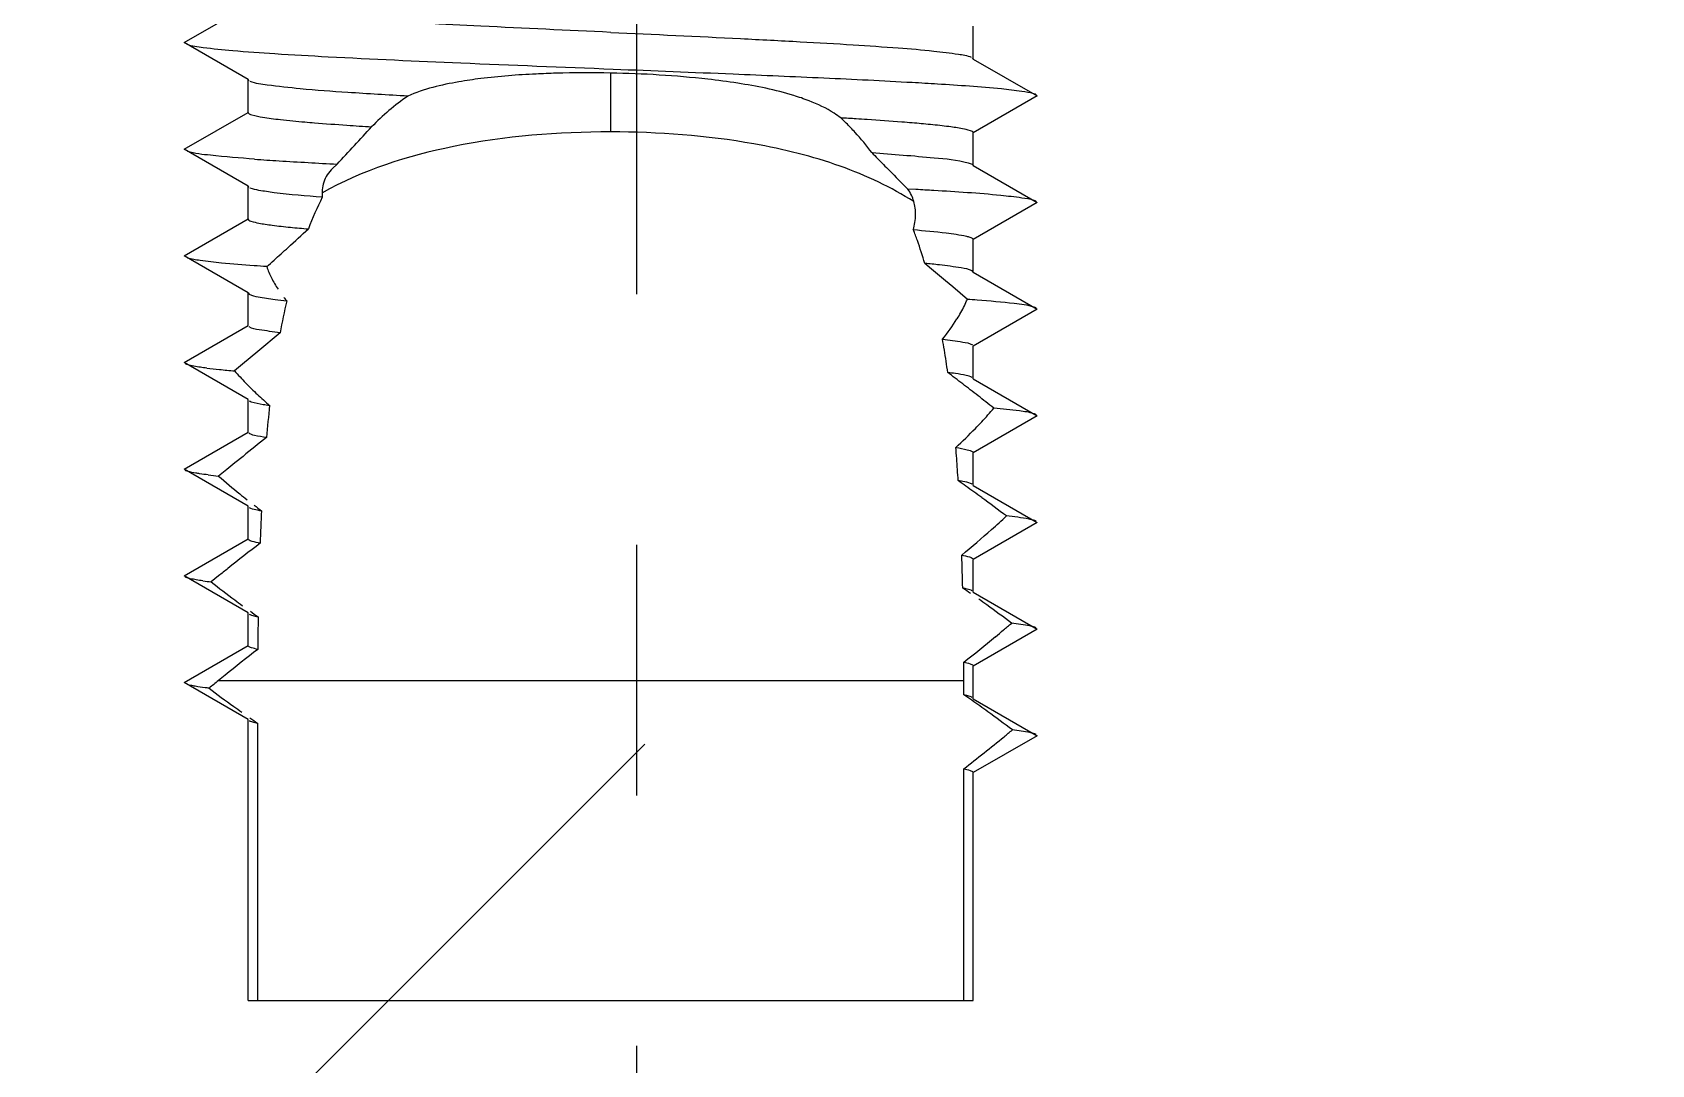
# Model space of a CAD drawing. Extents: x -425 to 6552, y -3049 to 3105.
# Drawn here: x 410.97 to 418.56, y -2864.18 to -2859.34 of the extents above; entities that cross this region are included whole.
import ezdxf

# ---------------------------------------------------------------- set-up
doc = ezdxf.new("R2010")
doc.units = 0
doc.linetypes.add('CENTER', pattern=[17.8, 10.75, -2.35, 2.35, -2.35])
doc.layers.get('0').update_dxf_attribs({"linetype": 'CONTINUOUS'})
doc.layers.add('3', color=112, linetype='CENTER')

msp = doc.modelspace()

# ---------------------------------------------------------------- hatches: boundary and pattern name
at = {"linetype": 'CONTINUOUS'}
h = msp.add_hatch(dxfattribs=at)
h.set_pattern_fill('ANSI31', color=2, scale=0.4, style=0, pattern_type=2)
h.set_pattern_definition([(45, (383.033, -2974.55), (-13.5115, 13.5115), [])])
edge = h.paths.add_edge_path()
edge.add_line((392.678, -2957.2916), (392.678, -2953.9758))
edge.add_line((392.678, -2953.9764), (430.3283, -2953.9764))
edge.add_line((430.3283, -2953.9758), (430.3283, -2953.5176))
edge.add_line((430.3283, -2949.5398), (430.3283, -2953.5176))
edge.add_line((430.3283, -2949.5398), (430.3283, -2949.0815))
edge.add_line((430.3283, -2949.0815), (392.678, -2949.0815))
edge.add_line((392.678, -2949.0815), (392.678, -2945.6758))
edge.add_line((392.678, -2945.6763), (430.3283, -2945.6763))
edge.add_line((430.3283, -2945.6758), (430.3283, -2945.2175))
edge.add_line((430.3283, -2941.2398), (430.3283, -2945.2175))
edge.add_line((430.3283, -2941.2398), (430.3283, -2940.7815))
edge.add_line((430.3283, -2940.7815), (392.678, -2940.7815))
edge.add_line((392.678, -2940.7815), (392.678, -2937.3758))
edge.add_line((392.678, -2937.3763), (430.3283, -2937.3763))
edge.add_line((430.3283, -2937.3758), (430.3283, -2936.9175))
edge.add_line((430.3283, -2932.9398), (430.3283, -2936.9175))
edge.add_line((430.3283, -2932.9398), (430.3283, -2932.4815))
edge.add_line((430.3283, -2932.4815), (392.678, -2932.4815))
edge.add_line((392.678, -2932.4815), (392.678, -2929.0758))
edge.add_line((392.678, -2929.0763), (430.3283, -2929.0763))
edge.add_line((430.3283, -2929.0758), (430.3283, -2928.6175))
edge.add_line((430.3283, -2924.6398), (430.3283, -2928.6175))
edge.add_line((430.3283, -2924.6398), (430.3283, -2924.1815))
edge.add_line((430.3283, -2924.1815), (392.678, -2924.1815))
edge.add_line((392.678, -2924.1815), (392.678, -2920.7758))
edge.add_line((392.678, -2920.7763), (430.3283, -2920.7763))
edge.add_line((430.3283, -2920.7758), (430.3283, -2920.3175))
edge.add_line((430.3283, -2916.3398), (430.3283, -2920.3175))
edge.add_line((430.3283, -2916.3398), (430.3283, -2915.8815))
edge.add_line((430.3283, -2915.8815), (392.678, -2915.8815))
edge.add_line((392.678, -2915.8815), (392.678, -2912.4758))
edge.add_line((392.678, -2912.4763), (430.3283, -2912.4763))
edge.add_line((430.3283, -2912.4758), (430.3283, -2912.0175))
edge.add_line((430.3283, -2908.0398), (430.3283, -2912.0175))
edge.add_line((430.3283, -2908.0398), (430.3283, -2907.5815))
edge.add_line((430.3283, -2907.5815), (392.678, -2907.5815))
edge.add_line((392.678, -2907.5815), (392.678, -2904.1758))
edge.add_line((392.678, -2904.1763), (430.3283, -2904.1763))
edge.add_line((430.3283, -2904.1758), (430.3283, -2903.7175))
edge.add_line((430.3283, -2899.7398), (430.3283, -2903.7175))
edge.add_line((430.3283, -2899.7398), (430.3283, -2899.2815))
edge.add_line((430.3283, -2899.2815), (392.678, -2899.2815))
edge.add_line((392.678, -2899.2815), (392.678, -2895.8758))
edge.add_line((392.678, -2895.8763), (430.3283, -2895.8763))
edge.add_line((430.3283, -2895.8758), (430.3283, -2895.4175))
edge.add_line((430.3283, -2891.4398), (430.3283, -2895.4175))
edge.add_line((430.3283, -2891.4398), (430.3283, -2890.9815))
edge.add_line((430.3283, -2890.9815), (392.678, -2890.9815))
edge.add_line((392.678, -2890.9815), (392.678, -2887.5758))
edge.add_line((392.678, -2887.5763), (430.3283, -2887.5763))
edge.add_line((430.3283, -2887.5758), (430.3283, -2887.1175))
edge.add_line((430.3283, -2883.1398), (430.3283, -2887.1175))
edge.add_line((430.3283, -2883.1398), (430.3283, -2882.6815))
edge.add_line((430.3283, -2882.6815), (392.678, -2882.6815))
edge.add_line((392.678, -2882.6815), (392.678, -2879.2758))
edge.add_line((392.678, -2879.2763), (430.3283, -2879.2763))
edge.add_line((430.3283, -2879.2758), (430.3283, -2878.8175))
edge.add_line((430.3283, -2874.8398), (430.3283, -2878.8175))
edge.add_line((430.3283, -2874.8398), (430.3283, -2874.3815))
edge.add_line((430.3283, -2874.3815), (392.678, -2874.3815))
edge.add_line((392.678, -2874.3815), (392.678, -2870.9758))
edge.add_line((392.678, -2870.9763), (430.3283, -2870.9763))
edge.add_line((430.3283, -2870.9758), (430.3283, -2870.5175))
edge.add_line((430.3283, -2866.5398), (430.3283, -2870.5175))
edge.add_line((430.3283, -2866.5398), (430.3283, -2866.0815))
edge.add_line((430.3283, -2866.0815), (392.678, -2866.0815))
edge.add_line((392.678, -2866.0815), (392.678, -2862.6758))
edge.add_line((392.678, -2862.6763), (405.5373, -2862.6763))
edge.add_spline(control_points=[(406.028, -2863.2118), (405.976, -2863.1539), (405.8701, -2863.0372), (405.706, -2862.859), (405.5933, -2862.738), (405.5361, -2862.6769)], knot_values=[0, 0, 0, 0, 0.333333, 0.666667, 1, 1, 1, 1], degree=3, periodic=0)
edge.add_line((406.028, -2863.8783), (406.028, -2863.2118))
edge.add_line((406.028, -2863.8783), (409.328, -2863.8783))
edge.add_line((409.328, -2863.8783), (409.328, -2863.2119))
edge.add_spline(control_points=[(409.82, -2862.6769), (409.7627, -2862.738), (409.65, -2862.859), (409.4859, -2863.0373), (409.38, -2863.1541), (409.328, -2863.2119)], knot_values=[0, 0, 0, 0, 0.333333, 0.666667, 1, 1, 1, 1], degree=3, periodic=0)
edge.add_line((409.8187, -2862.6763), (430.3283, -2862.6763))
edge.add_line((430.3283, -2862.6758), (430.3283, -2862.2175))
edge.add_line((430.3283, -2858.8783), (430.3283, -2862.2175))
edge.add_line((430.3283, -2858.8783), (430.3283, -2858.42))
edge.add_line((430.3283, -2858.42), (409.8188, -2858.42))
edge.add_spline(control_points=[(409.4098, -2857.9831), (409.4556, -2858.0307), (409.5471, -2858.1264), (409.6838, -2858.2716), (409.7741, -2858.3701), (409.8188, -2858.42)], knot_values=[0, 0, 0, 0, 0.333333, 0.666667, 1, 1, 1, 1], degree=3, periodic=0)
edge.add_line((409.678, -2857.8283), (409.4098, -2857.9831))
edge.add_line((409.328, -2857.6262), (409.678, -2857.8283))
edge.add_line((409.328, -2857.6262), (409.328, -2857.3303))
edge.add_line((409.678, -2857.1283), (409.328, -2857.3303))
edge.add_line((409.328, -2856.9262), (409.678, -2857.1283))
edge.add_line((409.328, -2856.9262), (409.328, -2856.6303))
edge.add_line((409.678, -2856.4283), (409.328, -2856.6303))
edge.add_line((409.328, -2856.2262), (409.678, -2856.4283))
edge.add_line((409.328, -2856.2262), (409.328, -2855.9303))
edge.add_line((409.678, -2855.7283), (409.328, -2855.9303))
edge.add_line((409.328, -2855.5262), (409.678, -2855.7283))
edge.add_line((409.328, -2855.5262), (409.328, -2855.2303))
edge.add_line((409.678, -2855.0283), (409.328, -2855.2303))
edge.add_line((409.328, -2854.8262), (409.678, -2855.0283))
edge.add_line((409.328, -2854.8262), (409.328, -2854.5303))
edge.add_line((409.678, -2854.3283), (409.328, -2854.5303))
edge.add_line((409.328, -2854.1262), (409.678, -2854.3283))
edge.add_line((409.328, -2854.1262), (409.328, -2853.8303))
edge.add_line((409.678, -2853.6283), (409.328, -2853.8303))
edge.add_line((409.328, -2853.4262), (409.678, -2853.6283))
edge.add_line((409.328, -2853.4262), (409.328, -2853.1303))
edge.add_line((409.678, -2852.9283), (409.328, -2853.1303))
edge.add_line((409.328, -2852.7262), (409.678, -2852.9283))
edge.add_line((409.328, -2852.7262), (409.328, -2852.4303))
edge.add_line((409.678, -2852.2283), (409.328, -2852.4303))
edge.add_line((409.5512, -2852.1551), (409.678, -2852.2283))
edge.add_line((409.5512, -2852.1551), (409.828, -2851.8783))
edge.add_line((409.828, -2851.8783), (430.3283, -2851.8783))
edge.add_line((430.3283, -2851.8783), (449.078, -2851.8783))
edge.add_line((449.578, -2852.3783), (449.078, -2851.8783))
edge.add_line((449.578, -2852.4473), (449.578, -2852.3783))
edge.add_line((449.178, -2852.6783), (449.578, -2852.4473))
edge.add_line((449.578, -2852.9092), (449.178, -2852.6783))
edge.add_line((449.578, -2853.2473), (449.578, -2852.9092))
edge.add_line((449.178, -2853.4783), (449.578, -2853.2473))
edge.add_line((449.578, -2853.7092), (449.178, -2853.4783))
edge.add_line((449.578, -2854.0473), (449.578, -2853.7092))
edge.add_line((449.178, -2854.2783), (449.578, -2854.0473))
edge.add_line((449.578, -2854.5092), (449.178, -2854.2783))
edge.add_line((449.578, -2854.8473), (449.578, -2854.5092))
edge.add_line((449.178, -2855.0783), (449.578, -2854.8473))
edge.add_line((449.578, -2855.3092), (449.178, -2855.0783))
edge.add_line((449.578, -2855.6473), (449.578, -2855.3092))
edge.add_line((449.178, -2855.8783), (449.578, -2855.6473))
edge.add_line((449.578, -2856.1092), (449.178, -2855.8783))
edge.add_line((449.578, -2856.4473), (449.578, -2856.1092))
edge.add_line((449.178, -2856.6783), (449.578, -2856.4473))
edge.add_line((449.578, -2856.9092), (449.178, -2856.6783))
edge.add_line((449.578, -2857.2473), (449.578, -2856.9092))
edge.add_line((449.178, -2857.4783), (449.578, -2857.2473))
edge.add_line((449.578, -2857.7092), (449.178, -2857.4783))
edge.add_line((449.578, -2858.0473), (449.578, -2857.7092))
edge.add_line((449.178, -2858.2783), (449.578, -2858.0473))
edge.add_line((449.578, -2858.5092), (449.178, -2858.2783))
edge.add_line((449.578, -2858.8473), (449.578, -2858.5092))
edge.add_line((449.178, -2859.0783), (449.578, -2858.8473))
edge.add_line((449.4043, -2859.2089), (449.178, -2859.0783))
edge.add_line((449.0832, -2859.5498), (449.4043, -2859.2089))
edge.add_line((449.0832, -2859.5498), (430.3283, -2859.5498))
edge.add_line((430.3283, -2859.5498), (430.3283, -2862.3783))
edge.add_line((430.3283, -2949.8783), (430.3283, -2862.3783))
edge.add_line((430.3283, -2949.8783), (430.3283, -2952.7067))
edge.add_line((472.1693, -2952.7067), (430.3283, -2952.7067))
edge.add_line((472.1693, -2952.7067), (472.1693, -2952.8783))
edge.add_line((472.1693, -2952.8783), (472.1693, -2949.8783))
edge.add_line((472.1693, -2862.3783), (472.1693, -2949.8783))
edge.add_line((472.1693, -2862.3783), (472.1693, -2859.3783))
edge.add_line((472.1693, -2859.3783), (472.1693, -2859.5498))
edge.add_line((472.1693, -2859.5498), (454.2734, -2859.5498))
edge.add_spline(control_points=[(453.778, -2859.0236), (453.8597, -2859.1104), (454.0239, -2859.2849), (454.1899, -2859.4612), (454.2734, -2859.5498)], knot_values=[0, 0, 0, 0, 0.5, 1, 1, 1, 1], degree=3, periodic=0)
edge.add_line((453.778, -2859.0236), (453.778, -2858.9092))
edge.add_line((454.178, -2858.6783), (453.778, -2858.9092))
edge.add_line((453.778, -2858.4473), (454.178, -2858.6783))
edge.add_line((453.778, -2858.4473), (453.778, -2858.1092))
edge.add_line((454.178, -2857.8783), (453.778, -2858.1092))
edge.add_line((453.778, -2857.6473), (454.178, -2857.8783))
edge.add_line((453.778, -2857.6473), (453.778, -2857.3092))
edge.add_line((454.178, -2857.0783), (453.778, -2857.3092))
edge.add_line((453.778, -2856.8473), (454.178, -2857.0783))
edge.add_line((453.778, -2856.8473), (453.778, -2856.5092))
edge.add_line((454.178, -2856.2783), (453.778, -2856.5092))
edge.add_line((453.778, -2856.0473), (454.178, -2856.2783))
edge.add_line((453.778, -2856.0473), (453.778, -2855.7092))
edge.add_line((454.178, -2855.4783), (453.778, -2855.7092))
edge.add_line((453.778, -2855.2473), (454.178, -2855.4783))
edge.add_line((453.778, -2855.2473), (453.778, -2854.9092))
edge.add_line((454.178, -2854.6783), (453.778, -2854.9092))
edge.add_line((453.778, -2854.4473), (454.178, -2854.6783))
edge.add_line((453.778, -2854.4473), (453.778, -2854.1092))
edge.add_line((454.178, -2853.8783), (453.778, -2854.1092))
edge.add_line((453.778, -2853.6473), (454.178, -2853.8783))
edge.add_line((453.778, -2853.6473), (453.778, -2853.3092))
edge.add_line((454.178, -2853.0783), (453.778, -2853.3092))
edge.add_line((453.778, -2852.8473), (454.178, -2853.0783))
edge.add_line((453.778, -2852.8473), (453.778, -2852.5092))
edge.add_line((454.178, -2852.2783), (453.778, -2852.5092))
edge.add_line((453.9878, -2852.1685), (454.178, -2852.2783))
edge.add_line((453.9878, -2852.1685), (454.278, -2851.8783))
edge.add_line((454.278, -2851.8783), (472.1693, -2851.8783))
edge.add_line((472.1693, -2851.8783), (512.0781, -2851.8783))
edge.add_line((512.5781, -2852.3783), (512.0781, -2851.8783))
edge.add_line((512.5781, -2852.4473), (512.5781, -2852.3783))
edge.add_line((512.1781, -2852.6783), (512.5781, -2852.4473))
edge.add_line((512.5781, -2852.9092), (512.1781, -2852.6783))
edge.add_line((512.5781, -2853.2473), (512.5781, -2852.9092))
edge.add_line((512.1781, -2853.4783), (512.5781, -2853.2473))
edge.add_line((512.5781, -2853.7092), (512.1781, -2853.4783))
edge.add_line((512.5781, -2854.0473), (512.5781, -2853.7092))
edge.add_line((512.1781, -2854.2783), (512.5781, -2854.0473))
edge.add_line((512.5781, -2854.5092), (512.1781, -2854.2783))
edge.add_line((512.5781, -2854.8473), (512.5781, -2854.5092))
edge.add_line((512.1781, -2855.0783), (512.5781, -2854.8473))
edge.add_line((512.5781, -2855.3092), (512.1781, -2855.0783))
edge.add_line((512.5781, -2855.6473), (512.5781, -2855.3092))
edge.add_line((512.1781, -2855.8783), (512.5781, -2855.6473))
edge.add_line((512.5781, -2856.1092), (512.1781, -2855.8783))
edge.add_line((512.5781, -2856.4473), (512.5781, -2856.1092))
edge.add_line((512.1781, -2856.6783), (512.5781, -2856.4473))
edge.add_line((512.5781, -2856.9092), (512.1781, -2856.6783))
edge.add_line((512.5781, -2857.2473), (512.5781, -2856.9092))
edge.add_line((512.1781, -2857.4783), (512.5781, -2857.2473))
edge.add_line((512.5781, -2857.7092), (512.1781, -2857.4783))
edge.add_line((512.5781, -2858.0473), (512.5781, -2857.7092))
edge.add_line((512.1781, -2858.2783), (512.5781, -2858.0473))
edge.add_line((512.5781, -2858.5092), (512.1781, -2858.2783))
edge.add_line((512.5781, -2858.8473), (512.5781, -2858.5092))
edge.add_line((512.1781, -2859.0783), (512.5781, -2858.8473))
edge.add_line((512.5781, -2859.3092), (512.1781, -2859.0783))
edge.add_line((512.5781, -2859.3783), (512.5781, -2859.3092))
edge.add_line((472.1693, -2859.3783), (512.5781, -2859.3783))
edge.add_line((472.1693, -2862.3783), (472.1693, -2859.3783))
edge.add_line((472.1693, -2862.3783), (472.1693, -2949.8783))
edge.add_line((472.1693, -2952.8783), (472.1693, -2949.8783))
edge.add_line((472.1693, -2952.8783), (556.5906, -2952.8783))
edge.add_line((556.5906, -2949.8783), (556.5906, -2952.8783))
edge.add_line((556.5906, -2949.8783), (556.5906, -2862.3783))
edge.add_line((556.5906, -2859.3783), (556.5906, -2862.3783))
edge.add_line((517.0049, -2859.3783), (556.5906, -2859.3783))
edge.add_line((516.7781, -2859.2473), (517.0049, -2859.3783))
edge.add_line((516.7781, -2859.2473), (516.7781, -2858.9092))
edge.add_line((517.1781, -2858.6783), (516.7781, -2858.9092))
edge.add_line((516.7781, -2858.4473), (517.1781, -2858.6783))
edge.add_line((516.7781, -2858.4473), (516.7781, -2858.1092))
edge.add_line((517.1781, -2857.8783), (516.7781, -2858.1092))
edge.add_line((516.7781, -2857.6473), (517.1781, -2857.8783))
edge.add_line((516.7781, -2857.6473), (516.7781, -2857.3092))
edge.add_line((517.1781, -2857.0783), (516.7781, -2857.3092))
edge.add_line((516.7781, -2856.8473), (517.1781, -2857.0783))
edge.add_line((516.7781, -2856.8473), (516.7781, -2856.5092))
edge.add_line((517.1781, -2856.2783), (516.7781, -2856.5092))
edge.add_line((516.7781, -2856.0473), (517.1781, -2856.2783))
edge.add_line((516.7781, -2856.0473), (516.7781, -2855.7092))
edge.add_line((517.1781, -2855.4783), (516.7781, -2855.7092))
edge.add_line((516.7781, -2855.2473), (517.1781, -2855.4783))
edge.add_line((516.7781, -2855.2473), (516.7781, -2854.9092))
edge.add_line((517.1781, -2854.6783), (516.7781, -2854.9092))
edge.add_line((516.7781, -2854.4473), (517.1781, -2854.6783))
edge.add_line((516.7781, -2854.4473), (516.7781, -2854.1092))
edge.add_line((517.1781, -2853.8783), (516.7781, -2854.1092))
edge.add_line((516.7781, -2853.6473), (517.1781, -2853.8783))
edge.add_line((516.7781, -2853.6473), (516.7781, -2853.3092))
edge.add_line((517.1781, -2853.0783), (516.7781, -2853.3092))
edge.add_line((516.7781, -2852.8473), (517.1781, -2853.0783))
edge.add_line((516.7781, -2852.8473), (516.7781, -2852.5092))
edge.add_line((517.1781, -2852.2783), (516.7781, -2852.5092))
edge.add_line((516.9879, -2852.1685), (517.1781, -2852.2783))
edge.add_line((516.9879, -2852.1685), (517.2781, -2851.8783))
edge.add_line((517.2781, -2851.8783), (556.5906, -2851.8783))
edge.add_line((612.6781, -2851.8783), (556.5906, -2851.8783))
edge.add_line((612.6781, -2859.7783), (612.6781, -2851.8783))
edge.add_line((556.5906, -2859.7783), (612.6781, -2859.7783))
edge.add_line((556.5906, -2862.3307), (556.5906, -2859.7783))
edge.add_line((556.5906, -2862.3307), (556.5906, -2863.1283))
edge.add_line((556.5906, -2864.1283), (556.5906, -2863.1283))
edge.add_line((556.5906, -2864.1283), (556.5906, -2948.6283))
edge.add_line((556.5906, -2949.6283), (556.5906, -2948.6283))
edge.add_line((556.5906, -2949.6283), (556.5906, -2950.4259))
edge.add_line((556.5906, -2952.9783), (556.5906, -2950.4259))
edge.add_line((556.5906, -2952.9783), (602.6472, -2952.9783))
edge.add_line((602.8781, -2953.3783), (602.6472, -2952.9783))
edge.add_line((603.109, -2952.9783), (602.8781, -2953.3783))
edge.add_line((603.109, -2952.9783), (603.3472, -2952.9783))
edge.add_line((603.5781, -2953.3783), (603.3472, -2952.9783))
edge.add_line((603.809, -2952.9783), (603.5781, -2953.3783))
edge.add_line((603.809, -2952.9783), (604.0472, -2952.9783))
edge.add_line((604.2781, -2953.3783), (604.0472, -2952.9783))
edge.add_line((604.509, -2952.9783), (604.2781, -2953.3783))
edge.add_line((604.509, -2952.9783), (604.7472, -2952.9783))
edge.add_line((604.9781, -2953.3783), (604.7472, -2952.9783))
edge.add_line((605.209, -2952.9783), (604.9781, -2953.3783))
edge.add_line((605.209, -2952.9783), (605.4472, -2952.9783))
edge.add_line((605.6781, -2953.3783), (605.4472, -2952.9783))
edge.add_line((605.909, -2952.9783), (605.6781, -2953.3783))
edge.add_line((605.909, -2952.9783), (606.1472, -2952.9783))
edge.add_line((606.3781, -2953.3783), (606.1472, -2952.9783))
edge.add_line((606.609, -2952.9783), (606.3781, -2953.3783))
edge.add_line((606.609, -2952.9783), (606.8472, -2952.9783))
edge.add_line((607.0781, -2953.3783), (606.8472, -2952.9783))
edge.add_line((607.309, -2952.9783), (607.0781, -2953.3783))
edge.add_line((607.309, -2952.9783), (607.5472, -2952.9783))
edge.add_line((607.7781, -2953.3783), (607.5472, -2952.9783))
edge.add_line((608.009, -2952.9783), (607.7781, -2953.3783))
edge.add_line((608.009, -2952.9783), (608.2472, -2952.9783))
edge.add_line((608.4781, -2953.3783), (608.2472, -2952.9783))
edge.add_line((608.709, -2952.9783), (608.4781, -2953.3783))
edge.add_line((608.709, -2952.9783), (608.9472, -2952.9783))
edge.add_line((609.1781, -2953.3783), (608.9472, -2952.9783))
edge.add_line((609.409, -2952.9783), (609.1781, -2953.3783))
edge.add_line((609.409, -2952.9783), (609.6472, -2952.9783))
edge.add_line((609.8781, -2953.3783), (609.6472, -2952.9783))
edge.add_line((610.109, -2952.9783), (609.8781, -2953.3783))
edge.add_line((610.109, -2952.9783), (610.3472, -2952.9783))
edge.add_line((610.5781, -2953.3783), (610.3472, -2952.9783))
edge.add_line((610.809, -2952.9783), (610.5781, -2953.3783))
edge.add_line((610.809, -2952.9783), (611.0472, -2952.9783))
edge.add_line((611.2781, -2953.3783), (611.0472, -2952.9783))
edge.add_line((611.509, -2952.9783), (611.2781, -2953.3783))
edge.add_line((611.509, -2952.9783), (611.7472, -2952.9783))
edge.add_line((611.9781, -2953.3783), (611.7472, -2952.9783))
edge.add_line((612.1977, -2952.9979), (611.9781, -2953.3783))
edge.add_line((612.1977, -2952.9979), (612.6781, -2953.4783))
edge.add_line((612.6781, -2959.0783), (612.6781, -2953.4783))
edge.add_line((612.6781, -2959.0783), (556.5906, -2959.0783))
edge.add_line((556.5906, -2959.0783), (556.5906, -2958.5783))
edge.add_line((556.5906, -2958.5783), (556.5906, -2956.8783))
edge.add_line((556.5906, -2956.3783), (556.5906, -2956.8783))
edge.add_line((472.1693, -2956.3783), (556.5906, -2956.3783))
edge.add_line((430.3283, -2956.3783), (472.1693, -2956.3783))
edge.add_line((430.3283, -2956.3783), (430.3283, -2956.8783))
edge.add_line((430.3283, -2958.5783), (430.3283, -2956.8783))
edge.add_line((430.3283, -2959.0783), (430.3283, -2958.5783))
edge.add_line((430.3283, -2961.1783), (430.3283, -2959.0783))
edge.add_line((430.3283, -2961.6783), (430.3283, -2961.1783))
edge.add_line((430.3283, -2961.8783), (430.3283, -2961.6783))
edge.add_line((430.3283, -2962.3783), (430.3283, -2961.8783))
edge.add_line((430.3283, -2961.8783), (430.3283, -2962.3783))
edge.add_line((430.3283, -2957.451), (430.3283, -2961.8783))
edge.add_line((430.3283, -2957.451), (430.3283, -2956.951))
edge.add_line((430.3283, -2956.9602), (430.3283, -2957.2916))
edge.add_line((392.678, -2957.2916), (430.3283, -2957.2916))

# ---------------------------------------------------------------- linework, layer by layer
at = {"color": 7, "linetype": 'CONTINUOUS'}
for p, q in [((411.678, -2859.3867), (411.978, -2859.2135)), ((415.378, -2859.4635), (415.378, -2859.3099)), ((411.978, -2859.5599), (411.678, -2859.3867)), ((415.3725, -2859.4571), (415.378, -2859.4635)), ((413.678, -2859.8054), (413.678, -2859.5293)), ((415.378, -2859.4635), (415.678, -2859.6367)), ((411.978, -2859.7135), (411.978, -2859.5599)), ((411.9836, -2859.5664), (411.978, -2859.5599)), ((415.678, -2859.6367), (415.378, -2859.8099)), ((411.678, -2859.8867), (411.978, -2859.7135)), ((415.378, -2859.9635), (415.378, -2859.8099)), ((411.978, -2860.0599), (411.678, -2859.8867)), ((412.3949, -2859.9563), (412.373, -2859.9764)), ((415.3725, -2859.9571), (415.378, -2859.9635)), ((415.378, -2859.9635), (415.678, -2860.1367)), ((411.978, -2860.2135), (411.978, -2860.0599)), ((411.9836, -2860.0664), (411.978, -2860.0599)), ((415.109, -2860.0752), (415.0715, -2860.0731)), ((415.678, -2860.1367), (415.378, -2860.3099)), ((411.678, -2860.3867), (411.978, -2860.2135)), ((415.378, -2860.4635), (415.378, -2860.3099)), ((411.978, -2860.5599), (411.678, -2860.3867)), ((415.1828, -2860.4488), (415.151, -2860.4219)), ((415.248, -2860.504), (415.1828, -2860.4488)), ((415.2815, -2860.5323), (415.248, -2860.504)), ((415.378, -2860.4635), (415.3725, -2860.4571)), ((415.378, -2860.4635), (415.678, -2860.6367)), ((411.978, -2860.7135), (411.978, -2860.5599)), ((411.978, -2860.5599), (411.9836, -2860.5664)), ((415.3501, -2860.5905), (415.2815, -2860.5323)), ((415.678, -2860.6367), (415.378, -2860.8099)), ((411.678, -2860.8867), (411.978, -2860.7135)), ((412.1278, -2860.7472), (412.0236, -2860.8344)), ((415.378, -2860.9635), (415.378, -2860.8099)), ((411.978, -2861.0599), (411.678, -2860.8867)), ((411.9514, -2860.8949), (411.9144, -2860.9258)), ((411.9878, -2860.8644), (411.9514, -2860.8949)), ((412.0236, -2860.8344), (411.9878, -2860.8644)), ((415.378, -2860.9635), (415.678, -2861.1367)), ((411.978, -2861.2135), (411.978, -2861.0599)), ((415.678, -2861.1367), (415.378, -2861.3099)), ((411.678, -2861.3867), (411.978, -2861.2135)), ((411.9163, -2861.3569), (411.8782, -2861.3876)), ((411.954, -2861.3266), (411.9163, -2861.3569)), ((415.378, -2861.4635), (415.378, -2861.3099)), ((411.978, -2861.5599), (411.678, -2861.3867)), ((411.8782, -2861.3876), (411.8395, -2861.4189)), ((415.378, -2861.4635), (415.678, -2861.6367)), ((411.978, -2861.7135), (411.978, -2861.5599)), ((415.678, -2861.6367), (415.378, -2861.8099)), ((411.678, -2861.8867), (411.978, -2861.7135)), ((415.378, -2861.9635), (415.378, -2861.8099)), ((411.978, -2862.0599), (411.678, -2861.8867)), ((411.8396, -2861.8871), (411.8046, -2861.9152)), ((415.378, -2861.9635), (415.678, -2862.1367)), ((411.978, -2862.2135), (411.978, -2862.0599)), ((415.678, -2862.1367), (415.378, -2862.3099)), ((411.678, -2862.3867), (411.978, -2862.2135)), ((415.378, -2862.4635), (415.378, -2862.3099)), ((411.978, -2862.5599), (411.678, -2862.3867)), ((411.8385, -2862.3783), (415.3335, -2862.3783)), ((415.3335, -2862.4453), (415.3335, -2862.3783)), ((415.378, -2862.4635), (415.678, -2862.6367)), ((411.978, -2863.8783), (411.978, -2862.5599)), ((412.0225, -2862.5782), (412.0225, -2863.8783)), ((415.678, -2862.6367), (415.378, -2862.8099)), ((415.3335, -2863.8783), (415.3335, -2862.7917)), ((415.378, -2863.8783), (415.378, -2862.8099)), ((411.978, -2863.8783), (415.378, -2863.8783))]:
    msp.add_line(p, q, dxfattribs=at)
for centre, radius, start, end in [((413.5684, -2864.8789), 5.3507, 88.82589, 91.57432), ((402.7563, -3137.3237), 278.0266, 87.630361, 87.746251), ((410.5114, -2950.5757), 91.1176, 87.379088, 87.647472), ((413.3932, -2860.5978), 1.1689, 124.7787, 135.68475), ((413.327, -2883.3656), 23.6692, 86.36126, 86.53762), ((413.9642, -2860.5953), 1.1662, 45.43698, 47.20154), ((413.5711, -2879.5221), 19.8179, 86.2129, 86.36024), ((414.6322, -2865.2818), 5.5378, 84.35126, 85.2426), ((405.3149, -2853.2475), 9.7536, 316.54215, 317.94301), ((413.7617, -2840.3794), 19.4392, 266.10527, 266.44649), ((413.9564, -2860.6031), 1.1772, 42.53165, 45.4344), ((413.9281, -2860.6283), 1.215, 36.67829, 42.50614), ((425.8621, -2849.2263), 15.3001, 224.24976, 224.39365), ((412.9689, -2846.5334), 13.4341, 265.89927, 266.38959), ((413.7279, -2834.1066), 25.884, 266.44508, 267.04809), ((425.1965, -2849.8786), 14.3681, 224.39206, 224.70608), ((424.4442, -2850.6235), 13.3094, 224.705, 225.234), ((414.8924, -2860.1941), 0.2162, 25.43171, 34.05628), ((414.9038, -2860.1885), 0.2035, 7.44991, 25.37344), ((413.9115, -2881.1275), 21.0863, 86.51473, 86.7442), ((395.9452, -2842.4855), 24.1272, 312.24298, 312.54891), ((412.7131, -2854.8614), 5.4176, 264.31061, 265.20855), ((413.1823, -2861.0018), 2.052, 19.56038, 21.08713), ((397.4294, -2844.1185), 21.9206, 312.00767, 312.24053), ((412.9544, -2861.0817), 2.2935, 16.71796, 19.53447), ((398.0303, -2844.7853), 21.023, 311.88282, 312.00684), ((414.7776, -2864.4369), 4.0323, 83.71491, 84.68691), ((412.4516, -2857.7668), 2.8453, 262.98326, 264.09489), ((415.4872, -2861.3636), 3.4156, 167.02893, 169.60222), ((412.7356, -2860.1205), 0.7482, 217.98862, 219.56075), ((414.8546, -2860.3828), 0.5373, 333.70987, 337.25788), ((414.7125, -2869.3953), 8.8278, 85.55329, 85.85819), ((414.6702, -2860.285), 0.7461, 327.8186, 330.5887), ((414.7677, -2860.34), 0.6341, 330.58329, 333.71549), ((411.2036, -2861.4867), 4.0921, 9.26245, 9.98931), ((410.7508, -2861.5596), 4.5507, 7.90867, 9.25054), ((412.0926, -2858.3937), 2.5378, 263.02332, 264.36189), ((412.2986, -2856.3345), 4.6073, 264.3281, 265.21718), ((412.8909, -2860.0832), 1.2898, 220.79173, 224.20073), ((408.6257, -2869.6999), 10.9928, 52.66246, 52.88947), ((415.0661, -2862.4595), 1.538, 81.46453, 82.82459), ((407.0076, -2871.8182), 13.6583, 52.27948, 52.65501), ((413.078, -2859.9021), 1.5502, 224.177, 227.03069), ((413.1808, -2859.7931), 1.7, 227.00113, 228.29796), ((404.7534, -2874.7367), 17.346, 52.13588, 52.28765), ((401.948, -2878.3416), 21.914, 51.88417, 52.13054), ((412.2392, -2859.9152), 1.1832, 260.69737, 262.205), ((413.2342, -2859.7332), 1.7802, 228.29687, 229.52795), ((418.7392, -2861.8185), 6.7005, 173.73585, 175.03723), ((414.103, -2859.9314), 1.8021, 318.1947, 319.55557), ((413.5845, -2859.4427), 2.5148, 312.89266, 315.81088), ((413.8116, -2859.6653), 2.1969, 315.84441, 316.96561), ((413.9578, -2859.8016), 1.9969, 316.96406, 318.19655), ((426.3688, -2879.2706), 23.0168, 128.42578, 128.77559), ((407.1107, -2861.949), 8.2123, 4.27793, 4.63671), ((406.1914, -2862.0168), 9.1341, 3.61768, 4.27218), ((412.0976, -2858.8436), 2.5882, 263.18849, 264.2766), ((413.7509, -2859.2576), 2.8853, 228.5125, 231.10063), ((413.8086, -2859.1875), 2.976, 231.08281, 231.91377), ((411.2715, -2867.1425), 6.9857, 54.34307, 54.70995), ((415.194, -2862.1373), 0.706, 78.99442, 80.76637), ((410.5247, -2868.181), 8.2649, 53.69655, 54.33352), ((413.7593, -2859.2515), 2.8953, 232.74922, 233.59181), ((424.7175, -2862.216), 12.6926, 177.13522, 177.82388), ((408.9491, -2870.3233), 10.9242, 52.93538, 53.6889), ((412.592, -2858.4568), 4.3093, 311.79427, 312.41747), ((412.7032, -2858.5785), 4.1445, 312.41715, 313.06725), ((420.014, -2872.0744), 13.0614, 127.6578, 128.50083), ((412.4565, -2858.3051), 4.5127, 309.44909, 311.79293), ((400.0163, -2862.3115), 15.3165, 1.37388, 1.95186), ((421.9328, -2874.4976), 16.1523, 128.47652, 128.67299), ((412.0059, -2860.1292), 1.7973, 262.33844, 263.5716), ((414.6408, -2858.3292), 4.572, 231.65992, 233.40772), ((412.305, -2866.3688), 5.3588, 55.17085, 55.65486), ((414.4545, -2858.5789), 4.2605, 233.41686, 234.02928), ((411.6727, -2867.2694), 6.4592, 54.30619, 54.72109), ((411.0067, -2868.1924), 7.5974, 53.1985, 54.2887), ((414.1953, -2858.9401), 3.8159, 234.66907, 235.33614), ((430.183, -2862.37), 18.1604, 179.08085, 179.56424), ((410.7953, -2856.4871), 7.3681, 309.88529, 310.27012), ((411.1206, -2856.8846), 6.8544, 307.92332, 309.5196), ((410.8397, -2856.5404), 7.2987, 309.50037, 309.88535), ((417.1003, -2868.8237), 8.3204, 127.60442, 128.94983), ((396.1163, -2862.3781), 19.2173, 359.99963, 0.25791), ((419.8512, -2872.2091), 12.6826, 129.18211, 129.43729), ((415.8288, -2857.0751), 6.6916, 232.92581, 234.15612), ((417.6181, -2869.4697), 9.1484, 128.92837, 129.18037), ((412.7695, -2866.211), 4.5558, 55.18354, 55.74884), ((412.3649, -2866.7907), 5.2627, 54.16782, 55.17072), ((415.1544, -2858.0046), 5.5432, 234.18081, 234.66068), ((414.5866, -2858.8125), 4.5557, 235.18368, 235.74884), ((411.5272, -2867.9485), 6.6918, 52.92582, 54.15593), ((409.5042, -2855.2802), 9.5081, 307.81339, 309.26764), ((407.4453, -2852.7418), 12.7765, 309.21107, 309.437)]:
    msp.add_arc(centre, radius, start, end, dxfattribs=at)
for points, knots in [([(413.678, -2859.3385), (413.4752, -2859.329), (413.0964, -2859.3112), (412.647, -2859.2878), (412.3455, -2859.2672), (412.1808, -2859.254), (412.0669, -2859.2395), (412.0069, -2859.2304), (411.9877, -2859.222)], [0, 0, 0, 0, 0.359311, 0.671044, 0.795892, 0.894229, 0.962941, 1, 1, 1, 1]), ([(413.678, -2859.3385), (413.8811, -2859.348), (414.1772, -2859.3618), (414.5563, -2859.3815), (414.8028, -2859.3956), (415.0115, -2859.4099), (415.1762, -2859.4231), (415.2898, -2859.4377), (415.3496, -2859.4467), (415.3686, -2859.4552)], [0, 0, 0, 0, 0.359627, 0.524346, 0.671517, 0.796361, 0.89462, 0.963176, 1, 1, 1, 1]), ([(413.6897, -2859.5122), (413.4515, -2859.5027), (413.0059, -2859.4849), (412.4769, -2859.4615), (412.1206, -2859.4411), (411.9248, -2859.4278), (411.788, -2859.4134), (411.7158, -2859.4042), (411.6917, -2859.396)], [0, 0, 0, 0, 0.357178, 0.66815, 0.793171, 0.892084, 0.961754, 1, 1, 1, 1]), ([(413.4214, -2859.5302), (413.3904, -2859.5311), (413.2724, -2859.5355), (413.1546, -2859.5444), (413.0683, -2859.5552)], [0, 0, 0, 0, 0.262957, 1, 1, 1, 1]), ([(414.2735, -2859.5768), (414.2268, -2859.5695), (414.0292, -2859.5437), (413.8299, -2859.5323), (413.678, -2859.5293)], [0, 0, 0, 0, 0.237353, 1, 1, 1, 1]), ([(412.7265, -2859.6377), (412.6329, -2859.6324), (412.4649, -2859.622), (412.2445, -2859.6067), (412.0928, -2859.589), (412.013, -2859.5793), (411.9881, -2859.5686)], [0, 0, 0, 0, 0.378854, 0.680778, 0.890654, 1, 1, 1, 1]), ([(413.0683, -2859.5552), (413.0342, -2859.5594), (412.9182, -2859.5767), (412.8021, -2859.6035), (412.7265, -2859.6377)], [0, 0, 0, 0, 0.292953, 1, 1, 1, 1]), ([(414.6078, -2859.6593), (414.5842, -2859.6501), (414.4753, -2859.613), (414.362, -2859.5906), (414.2735, -2859.5768)], [0, 0, 0, 0, 0.220669, 1, 1, 1, 1]), ([(415.2101, -2859.5812), (415.1708, -2859.5787), (414.9935, -2859.5684), (414.8161, -2859.5597), (414.678, -2859.5534)], [0, 0, 0, 0, 0.221662, 1, 1, 1, 1]), ([(415.6614, -2859.6265), (415.6431, -2859.6208), (415.5922, -2859.6129), (415.4421, -2859.5957), (415.31, -2859.5874), (415.2101, -2859.5812)], [0, 0, 0, 0, 0.126825, 0.338565, 1, 1, 1, 1]), ([(414.7565, -2859.7396), (414.7468, -2859.7319), (414.7006, -2859.6992), (414.6489, -2859.6752), (414.6078, -2859.6593)], [0, 0, 0, 0, 0.219953, 1, 1, 1, 1]), ([(411.978, -2859.7135), (411.978, -2859.7203), (412.01, -2859.7288), (412.0535, -2859.7385), (412.1411, -2859.749), (412.2059, -2859.7553), (412.2441, -2859.7586)], [0, 0, 0, 0, 0.075268, 0.266518, 0.576439, 1, 1, 1, 1]), ([(412.2441, -2859.7586), (412.2591, -2859.7599), (412.3247, -2859.7654), (412.3905, -2859.7702), (412.4413, -2859.7737)], [0, 0, 0, 0, 0.227212, 1, 1, 1, 1]), ([(415.0915, -2859.7631), (415.0755, -2859.7617), (415.005, -2859.756), (414.9345, -2859.751), (414.88, -2859.7474)], [0, 0, 0, 0, 0.227512, 1, 1, 1, 1]), ([(413.678, -2859.8054), (413.4314, -2859.8054), (412.9658, -2859.8419), (412.513, -2859.9843), (412.3231, -2860.0925)], [0, 0, 0, 0, 0.530146, 1, 1, 1, 1]), ([(414.5566, -2859.9062), (414.4879, -2859.8885), (414.1989, -2859.8273), (413.9023, -2859.8054), (413.678, -2859.8054)], [0, 0, 0, 0, 0.240237, 1, 1, 1, 1]), ([(415.378, -2859.8099), (415.378, -2859.8046), (415.3549, -2859.7963), (415.3211, -2859.7886), (415.2554, -2859.779), (415.2063, -2859.7737), (415.1773, -2859.7709)], [0, 0, 0, 0, 0.078017, 0.26868, 0.577053, 1, 1, 1, 1]), ([(412.0082, -2859.9331), (411.9392, -2859.9281), (411.8344, -2859.918), (411.728, -2859.9078), (411.6933, -2859.8965)], [0, 0, 0, 0, 0.654415, 1, 1, 1, 1]), ([(414.9026, -2859.9025), (415.0001, -2859.9091), (415.1502, -2859.9222), (415.3019, -2859.9357), (415.3534, -2859.95)], [0, 0, 0, 0, 0.646631, 1, 1, 1, 1]), ([(412.3732, -2859.9762), (412.3554, -2859.9946), (412.3269, -2860.0372), (412.3229, -2860.0883), (412.3258, -2860.1117)], [0, 0, 0, 0, 0.520441, 1, 1, 1, 1]), ([(412.3258, -2860.1117), (412.2502, -2860.1059), (412.1505, -2860.0981), (412.0384, -2860.0816), (412.0009, -2860.0741), (411.9881, -2860.0686)], [0, 0, 0, 0, 0.667139, 0.877296, 1, 1, 1, 1]), ([(415.6629, -2860.1269), (415.6443, -2860.1209), (415.5919, -2860.1128), (415.4358, -2860.095), (415.2979, -2860.0865), (415.1933, -2860.0801)], [0, 0, 0, 0, 0.123852, 0.334682, 1, 1, 1, 1]), ([(415.6733, -2860.1313), (415.6718, -2860.1304), (415.6684, -2860.1288), (415.6649, -2860.1276), (415.6629, -2860.1269)], [0, 0, 0, 0, 0.4404, 1, 1, 1, 1]), ([(411.978, -2860.2135), (411.978, -2860.2188), (412.0008, -2860.227), (412.0341, -2860.2347), (412.0989, -2860.2442), (412.1474, -2860.2494), (412.176, -2860.2523)], [0, 0, 0, 0, 0.077958, 0.26836, 0.577026, 1, 1, 1, 1]), ([(415.0969, -2860.2635), (415.1483, -2860.2679), (415.2314, -2860.276), (415.3145, -2860.2869), (415.3457, -2860.2944)], [0, 0, 0, 0, 0.616168, 1, 1, 1, 1]), ([(415.3457, -2860.2944), (415.3483, -2860.295), (415.3564, -2860.2971), (415.3646, -2860.2996), (415.3699, -2860.3022)], [0, 0, 0, 0, 0.306306, 1, 1, 1, 1]), ([(415.3699, -2860.3022), (415.3721, -2860.3032), (415.3755, -2860.3049), (415.378, -2860.3085), (415.378, -2860.3099)], [0, 0, 0, 0, 0.622602, 1, 1, 1, 1]), ([(411.8535, -2860.4203), (411.8197, -2860.417), (411.7663, -2860.4109), (411.7127, -2860.4027), (411.6937, -2860.3967)], [0, 0, 0, 0, 0.630152, 1, 1, 1, 1]), ([(412.0655, -2860.4371), (412.0455, -2860.4358), (411.9748, -2860.4308), (411.9041, -2860.4252), (411.8535, -2860.4203)], [0, 0, 0, 0, 0.282784, 1, 1, 1, 1]), ([(415.3724, -2860.4571), (415.3572, -2860.4483), (415.3041, -2860.4404), (415.2533, -2860.4326), (415.219, -2860.4288)], [0, 0, 0, 0, 0.337689, 1, 1, 1, 1]), ([(411.9836, -2860.5664), (411.9959, -2860.5735), (412.0374, -2860.581), (412.0774, -2860.5875), (412.104, -2860.5908)], [0, 0, 0, 0, 0.345961, 1, 1, 1, 1]), ([(415.6629, -2860.6269), (415.633, -2860.6173), (415.5433, -2860.6074), (415.4548, -2860.5985), (415.3969, -2860.594)], [0, 0, 0, 0, 0.351109, 1, 1, 1, 1]), ([(415.6733, -2860.6313), (415.6718, -2860.6304), (415.6684, -2860.6288), (415.6649, -2860.6276), (415.6629, -2860.6269)], [0, 0, 0, 0, 0.440192, 1, 1, 1, 1]), ([(412.1278, -2860.7472), (412.0949, -2860.7434), (412.0471, -2860.7356), (411.9959, -2860.7282), (411.9822, -2860.7191)], [0, 0, 0, 0, 0.668442, 1, 1, 1, 1]), ([(415.2337, -2860.7769), (415.2653, -2860.7806), (415.3115, -2860.7882), (415.3608, -2860.7955), (415.3739, -2860.8044)], [0, 0, 0, 0, 0.667894, 1, 1, 1, 1]), ([(411.6936, -2860.8966), (411.6915, -2860.896), (411.6878, -2860.8947), (411.6843, -2860.8931), (411.6828, -2860.8922)], [0, 0, 0, 0, 0.561259, 1, 1, 1, 1]), ([(411.7843, -2860.9128), (411.7742, -2860.9115), (411.7438, -2860.9074), (411.7132, -2860.9029), (411.6936, -2860.8966)], [0, 0, 0, 0, 0.330204, 1, 1, 1, 1]), ([(415.3725, -2860.9571), (415.3641, -2860.9522), (415.3375, -2860.9458), (415.3113, -2860.941), (415.2944, -2860.9385)], [0, 0, 0, 0, 0.362427, 1, 1, 1, 1]), ([(411.9836, -2861.0664), (411.9865, -2861.0681), (412.0073, -2861.0763), (412.0294, -2861.0798), (412.0479, -2861.0828)], [0, 0, 0, 0, 0.153645, 1, 1, 1, 1]), ([(415.662, -2861.1266), (415.64, -2861.1197), (415.577, -2861.111), (415.5144, -2861.1041), (415.4745, -2861.1005)], [0, 0, 0, 0, 0.365694, 1, 1, 1, 1]), ([(415.6733, -2861.1313), (415.6717, -2861.1304), (415.668, -2861.1287), (415.6642, -2861.1273), (415.662, -2861.1266)], [0, 0, 0, 0, 0.437034, 1, 1, 1, 1]), ([(412.0638, -2861.2389), (412.0449, -2861.2361), (412.0175, -2861.2306), (411.9878, -2861.2241), (411.9805, -2861.2178)], [0, 0, 0, 0, 0.663933, 1, 1, 1, 1]), ([(415.2962, -2861.2851), (415.3142, -2861.2879), (415.3404, -2861.2933), (415.3689, -2861.2996), (415.3757, -2861.3058)], [0, 0, 0, 0, 0.6641, 1, 1, 1, 1]), ([(411.7504, -2861.4082), (411.7447, -2861.4074), (411.7266, -2861.4044), (411.7084, -2861.4011), (411.6962, -2861.3975)], [0, 0, 0, 0, 0.30941, 1, 1, 1, 1]), ([(415.3725, -2861.4571), (415.3703, -2861.4558), (415.3563, -2861.4498), (415.3412, -2861.4468), (415.3288, -2861.4443)], [0, 0, 0, 0, 0.165996, 1, 1, 1, 1]), ([(411.9836, -2861.5664), (411.9856, -2861.5675), (411.9978, -2861.573), (412.011, -2861.5758), (412.0219, -2861.578)], [0, 0, 0, 0, 0.170298, 1, 1, 1, 1]), ([(415.6598, -2861.626), (415.6531, -2861.624), (415.6113, -2861.6147), (415.5688, -2861.61), (415.5333, -2861.6063)], [0, 0, 0, 0, 0.164297, 1, 1, 1, 1]), ([(412.0342, -2861.734), (412.0218, -2861.7318), (412.0037, -2861.7275), (411.984, -2861.7218), (411.9796, -2861.7169)], [0, 0, 0, 0, 0.659686, 1, 1, 1, 1]), ([(415.3238, -2861.7898), (415.3358, -2861.792), (415.3533, -2861.7962), (415.3723, -2861.8019), (415.3765, -2861.8066)], [0, 0, 0, 0, 0.659091, 1, 1, 1, 1]), ([(411.6922, -2861.8962), (411.6904, -2861.8956), (411.6872, -2861.8944), (411.6841, -2861.893), (411.6828, -2861.8922)], [0, 0, 0, 0, 0.556487, 1, 1, 1, 1]), ([(411.7346, -2861.9057), (411.7302, -2861.905), (411.716, -2861.9024), (411.7017, -2861.8994), (411.6922, -2861.8962)], [0, 0, 0, 0, 0.309016, 1, 1, 1, 1]), ([(415.3725, -2861.9571), (415.3709, -2861.9562), (415.3616, -2861.9518), (415.3516, -2861.9494), (415.3435, -2861.9474)], [0, 0, 0, 0, 0.179314, 1, 1, 1, 1]), ([(411.9836, -2862.0664), (411.9851, -2862.0672), (411.9938, -2862.0713), (412.0031, -2862.0737), (412.0107, -2862.0756)], [0, 0, 0, 0, 0.181498, 1, 1, 1, 1]), ([(415.6604, -2862.1262), (415.6548, -2862.1245), (415.621, -2862.1165), (415.5865, -2862.1123), (415.5579, -2862.109)], [0, 0, 0, 0, 0.169997, 1, 1, 1, 1]), ([(412.0231, -2862.2319), (412.0131, -2862.2298), (411.9985, -2862.2261), (411.9827, -2862.2207), (411.9793, -2862.2166)], [0, 0, 0, 0, 0.656544, 1, 1, 1, 1]), ([(415.3333, -2862.2916), (415.3433, -2862.2937), (415.3577, -2862.2974), (415.3734, -2862.3028), (415.3768, -2862.3069)], [0, 0, 0, 0, 0.65601, 1, 1, 1, 1]), ([(411.7302, -2862.4049), (411.7268, -2862.4043), (411.7151, -2862.4022), (411.7036, -2862.3997), (411.6956, -2862.3973)], [0, 0, 0, 0, 0.297113, 1, 1, 1, 1]), ([(411.7948, -2862.4141), (411.7886, -2862.4133), (411.7671, -2862.4107), (411.7455, -2862.4076), (411.7302, -2862.4049)], [0, 0, 0, 0, 0.285503, 1, 1, 1, 1]), ([(415.3725, -2862.4571), (415.371, -2862.4563), (415.3629, -2862.4524), (415.3541, -2862.4501), (415.347, -2862.4483)], [0, 0, 0, 0, 0.183488, 1, 1, 1, 1]), ([(411.9836, -2862.5664), (411.985, -2862.5672), (411.9931, -2862.571), (412.0018, -2862.5734), (412.0089, -2862.5751)], [0, 0, 0, 0, 0.183738, 1, 1, 1, 1]), ([(415.6604, -2862.6262), (415.655, -2862.6245), (415.6223, -2862.6168), (415.5889, -2862.6127), (415.5613, -2862.6094)], [0, 0, 0, 0, 0.170967, 1, 1, 1, 1]), ([(415.3335, -2862.7917), (415.3434, -2862.7937), (415.3578, -2862.7974), (415.3734, -2862.8028), (415.3768, -2862.8069)], [0, 0, 0, 0, 0.65583, 1, 1, 1, 1])]:
    msp.add_open_spline(points, degree=3, knots=knots, dxfattribs=at)
for points in [[(415.6732, -2859.6313), (415.6696, -2859.6291), (415.6655, -2859.6278), (415.6614, -2859.6265)], [(414.7536, -2859.9659), (414.689, -2859.943), (414.6231, -2859.9232), (414.5566, -2859.9062)], [(414.9344, -2860.0409), (414.8756, -2860.0126), (414.8151, -2859.9878), (414.7536, -2859.9659)], [(415.3534, -2859.95), (415.3599, -2859.9518), (415.3666, -2859.9537), (415.3724, -2859.9571)], [(415.0985, -2860.1322), (415.0458, -2860.0984), (414.9908, -2860.068), (414.9344, -2860.0409)], [(412.3258, -2860.1117), (412.3017, -2860.1601), (412.2801, -2860.2097), (412.2606, -2860.26)], [(415.0969, -2860.2635), (415.1031, -2860.2411), (415.1069, -2860.2178), (415.1073, -2860.1946)], [(415.1073, -2860.1946), (415.1075, -2860.1837), (415.107, -2860.1728), (415.1055, -2860.1621)], [(412.0655, -2860.4371), (412.0711, -2860.4551), (412.0785, -2860.4726), (412.087, -2860.4895)], [(412.087, -2860.4895), (412.0963, -2860.508), (412.1069, -2860.5258), (412.1184, -2860.543)], [(415.2337, -2860.7769), (415.258, -2860.7467), (415.281, -2860.7153), (415.3016, -2860.6824)], [(411.6962, -2861.3975), (411.6916, -2861.3961), (411.6869, -2861.3946), (411.6828, -2861.3922)], [(411.7906, -2861.4136), (411.7772, -2861.4119), (411.7638, -2861.4102), (411.7504, -2861.4082)], [(412.0219, -2861.578), (412.0282, -2861.5794), (412.0345, -2861.5805), (412.0409, -2861.5816)], [(415.6733, -2861.6313), (415.6691, -2861.6288), (415.6645, -2861.6274), (415.6598, -2861.626)], [(411.7662, -2861.9104), (411.7557, -2861.909), (411.7451, -2861.9075), (411.7346, -2861.9057)], [(415.3435, -2861.9474), (415.3384, -2861.9463), (415.3334, -2861.9452), (415.3283, -2861.9442)], [(412.0107, -2862.0756), (412.0154, -2862.0767), (412.0202, -2862.0777), (412.025, -2862.0787)], [(415.6733, -2862.1313), (415.6693, -2862.1289), (415.6648, -2862.1275), (415.6604, -2862.1262)], [(415.347, -2862.4483), (415.3425, -2862.4472), (415.338, -2862.4462), (415.3335, -2862.4453)], [(412.0089, -2862.5751), (412.0134, -2862.5762), (412.0179, -2862.5772), (412.0225, -2862.5782)], [(415.6733, -2862.6313), (415.6693, -2862.6289), (415.6649, -2862.6275), (415.6604, -2862.6262)]]:
    msp.add_open_spline(points, degree=3, dxfattribs=at)
at = {"layer": '3', "linetype": 'CENTER', "ltscale": 0.5}
msp.add_line((413.7985, -2846.2914), (413.7985, -2866.4148), dxfattribs=at)

doc.saveas('drawing.dxf')
